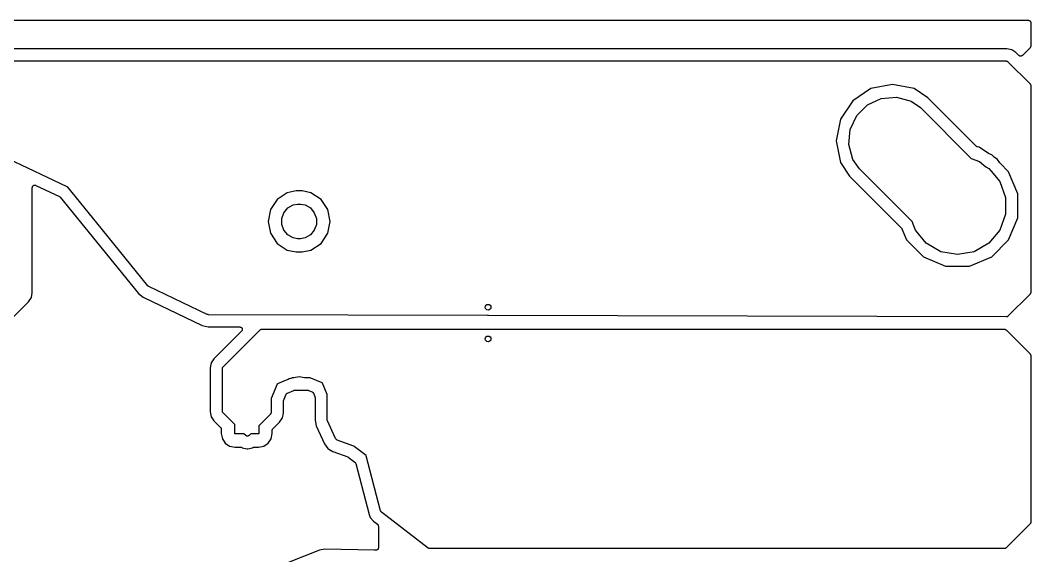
# Model space of a CAD drawing. Extents: x 50 to 248, y -151 to -36.
# Drawn here: x 142.5 to 247.8, y -91.4 to -35.6 of the extents above; entities that cross this region are included whole.
import ezdxf

# ---------------------------------------------------------------- set-up
doc = ezdxf.new("R2010")
doc.units = 0
doc.header["$MEASUREMENT"] = 0
doc.layers.add('BLACK', color=7, linetype='CONTINUOUS')

msp = doc.modelspace()

# ---------------------------------------------------------------- linework, layer by layer
at = {"layer": 'BLACK', "linetype": 'CONTINUOUS'}
for p, q in [((51.637, -35.635), (247.575, -35.635)), ((247.575, -35.635), (247.597, -35.6389)), ((247.597, -35.6389), (247.619, -35.6389)), ((247.619, -35.6389), (247.64, -35.6465)), ((247.64, -35.6465), (247.662, -35.6503)), ((247.662, -35.6503), (247.681, -35.6614)), ((247.681, -35.6614), (247.702, -35.669)), ((247.702, -35.669), (247.719, -35.6833)), ((247.719, -35.6833), (247.738, -35.6944)), ((247.738, -35.6944), (247.753, -35.7114)), ((247.753, -35.7114), (247.77, -35.7257)), ((247.77, -35.7257), (247.781, -35.745)), ((247.781, -35.745), (247.795, -35.762)), ((247.795, -35.762), (247.803, -35.7829)), ((247.803, -35.7829), (247.814, -35.8021)), ((247.814, -35.8021), (247.818, -35.824)), ((247.818, -35.824), (247.825, -35.8449)), ((247.825, -35.8449), (247.825, -35.8671)), ((247.825, -35.8671), (247.829, -35.889)), ((247.829, -35.889), (247.829, -38.3238)), ((245.339, -38.608), (126.136, -38.608)), ((245.848, -38.7093), (245.339, -38.608)), ((246.28, -38.9977), (245.848, -38.7093)), ((247.755, -38.5034), (246.95, -39.3084)), ((247.761, -38.4942), (247.755, -38.5034)), ((247.77, -38.4871), (247.761, -38.4942)), ((247.786, -38.4583), (247.77, -38.4871)), ((247.805, -38.4311), (247.786, -38.4583)), ((247.808, -38.4203), (247.805, -38.4311)), ((247.814, -38.4107), (247.808, -38.4203)), ((247.819, -38.378), (247.814, -38.4107)), ((247.828, -38.3459), (247.819, -38.378)), ((247.829, -38.3238), (247.827, -38.3348)), ((247.827, -38.3348), (247.828, -38.3459)), ((126.216, -39.878), (245.259, -39.878)), ((245.259, -39.878), (245.27, -39.8799)), ((245.27, -39.8799), (245.281, -39.879)), ((245.281, -39.879), (245.313, -39.8876)), ((245.313, -39.8876), (245.346, -39.8933)), ((245.346, -39.8933), (245.355, -39.8989)), ((245.355, -39.8989), (245.366, -39.9018)), ((245.366, -39.9018), (245.393, -39.9208)), ((245.393, -39.9208), (245.422, -39.9374)), ((245.422, -39.9374), (245.429, -39.946)), ((245.429, -39.946), (245.438, -39.9524)), ((245.438, -39.9524), (247.755, -42.2686)), ((246.59, -39.3084), (246.28, -38.9977)), ((246.609, -39.3211), (246.59, -39.3084)), ((246.624, -39.3368), (246.609, -39.3211)), ((246.644, -39.3462), (246.624, -39.3368)), ((246.663, -39.359), (246.644, -39.3462)), ((246.684, -39.3647), (246.663, -39.359)), ((246.704, -39.3741), (246.684, -39.3647)), ((246.726, -39.376), (246.704, -39.3741)), ((246.748, -39.3818), (246.726, -39.376)), ((246.77, -39.3799), (246.748, -39.3818)), ((246.792, -39.3818), (246.77, -39.3799)), ((246.814, -39.376), (246.792, -39.3818)), ((246.836, -39.3741), (246.814, -39.376)), ((246.856, -39.3647), (246.836, -39.3741)), ((246.877, -39.359), (246.856, -39.3647)), ((246.896, -39.3462), (246.877, -39.359)), ((246.916, -39.3368), (246.896, -39.3462)), ((246.931, -39.3211), (246.916, -39.3368)), ((246.95, -39.3084), (246.931, -39.3211)), ((231.175, -42.7608), (229.266, -44.0361)), ((233.426, -42.313), (231.175, -42.7608)), ((235.677, -42.7608), (233.426, -42.313)), ((237.104, -43.7141), (235.677, -42.7608)), ((247.755, -42.2686), (247.761, -42.2778)), ((247.761, -42.2778), (247.77, -42.2849)), ((247.77, -42.2849), (247.786, -42.3137)), ((247.786, -42.3137), (247.805, -42.3409)), ((247.805, -42.3409), (247.808, -42.3517)), ((247.808, -42.3517), (247.814, -42.3613)), ((247.814, -42.3613), (247.819, -42.394)), ((247.819, -42.394), (247.828, -42.4261)), ((247.828, -42.4261), (247.827, -42.4372)), ((247.827, -42.4372), (247.829, -42.4482)), ((247.829, -42.4482), (247.829, -63.9738)), ((229.266, -44.0361), (227.991, -45.9447)), ((230.805, -44.453), (232.243, -43.7823)), ((232.243, -43.7823), (233.824, -43.644)), ((233.824, -43.644), (235.357, -44.0547)), ((235.357, -44.0547), (236.33, -44.7356)), ((242.15, -48.7602), (237.104, -43.7141)), ((229.683, -45.5751), (230.805, -44.453)), ((236.33, -44.7356), (241.621, -50.0271)), ((227.991, -45.9447), (227.543, -48.196)), ((229.012, -47.0133), (229.683, -45.5751)), ((228.874, -48.5943), (229.012, -47.0133)), ((227.543, -48.196), (227.991, -50.4473)), ((229.285, -50.1271), (228.874, -48.5943)), ((242.175, -48.7777), (242.15, -48.7602)), ((242.198, -48.7978), (242.175, -48.7777)), ((242.211, -48.8028), (242.198, -48.7978)), ((242.223, -48.8108), (242.211, -48.8028)), ((242.252, -48.8187), (242.223, -48.8108)), ((242.28, -48.8298), (242.252, -48.8187)), ((242.453, -48.8642), (242.28, -48.8298)), ((243.432, -49.5179), (242.453, -48.8642)), ((147.411, -52.9828), (141.25, -50.067)), ((227.991, -50.4473), (228.944, -51.8742)), ((229.966, -51.0996), (229.285, -50.1271)), ((241.621, -50.0271), (242.487, -50.3422)), ((242.487, -50.3422), (243.157, -50.9045)), ((243.455, -49.528), (243.432, -49.5179)), ((243.476, -49.5414), (243.455, -49.528)), ((243.754, -49.6566), (243.476, -49.5414)), ((243.966, -49.8693), (243.754, -49.6566)), ((243.987, -49.8837), (243.966, -49.8693)), ((244.005, -49.9009), (243.987, -49.8837)), ((244.362, -50.1395), (244.005, -49.9009)), ((244.6, -50.4964), (244.362, -50.1395)), ((244.618, -50.5145), (244.6, -50.4964)), ((244.632, -50.5349), (244.618, -50.5145)), ((245.517, -51.4203), (244.632, -50.5349)), ((235.478, -56.612), (229.966, -51.0996)), ((243.157, -50.9045), (243.466, -51.0827)), ((243.466, -51.0827), (243.695, -51.3557)), ((243.695, -51.3557), (243.702, -51.3622)), ((243.702, -51.3622), (243.707, -51.371)), ((243.707, -51.371), (244.599, -52.4334)), ((246.472, -53.7248), (245.517, -51.4203)), ((228.944, -51.8742), (234.351, -57.2808)), ((244.599, -52.4334), (245.202, -54.0904)), ((143.764, -53.0631), (143.77, -53.0298)), ((143.764, -64.015), (143.764, -53.0631)), ((143.77, -53.0298), (143.773, -52.996)), ((143.773, -52.996), (143.778, -52.9866)), ((143.778, -52.9866), (143.779, -52.9763)), ((143.779, -52.9763), (143.796, -52.9469)), ((143.796, -52.9469), (143.811, -52.9163)), ((143.811, -52.9163), (143.818, -52.9089)), ((143.818, -52.9089), (143.823, -52.8999)), ((143.823, -52.8999), (143.849, -52.8781)), ((143.849, -52.8781), (143.874, -52.8543)), ((143.874, -52.8543), (143.883, -52.8499)), ((143.883, -52.8499), (143.891, -52.8432)), ((143.891, -52.8432), (143.923, -52.8316)), ((143.923, -52.8316), (143.954, -52.8174)), ((143.954, -52.8174), (143.964, -52.8166)), ((143.964, -52.8166), (143.974, -52.813)), ((143.974, -52.813), (144.008, -52.813)), ((144.008, -52.813), (144.042, -52.8102)), ((144.042, -52.8102), (144.052, -52.813)), ((144.052, -52.813), (144.062, -52.813)), ((144.062, -52.813), (144.094, -52.8246)), ((144.094, -52.8246), (144.127, -52.8336)), ((144.127, -52.8336), (146.581, -53.9949)), ((147.455, -53.0171), (147.411, -52.9828)), ((150.491, -56.7542), (147.455, -53.0171)), ((170.329, -53.6064), (169.279, -54.3074)), ((171.254, -53.4224), (170.329, -53.6064)), ((171.878, -53.4224), (171.254, -53.4224)), ((172.803, -53.6064), (171.878, -53.4224)), ((173.853, -54.3074), (172.803, -53.6064)), ((146.581, -53.9949), (146.591, -54.0021)), ((146.591, -54.0021), (146.602, -54.0066)), ((146.602, -54.0066), (146.626, -54.0275)), ((146.626, -54.0275), (146.653, -54.0459)), ((146.653, -54.0459), (146.66, -54.0562)), ((146.66, -54.0562), (146.669, -54.0643)), ((146.669, -54.0643), (154.836, -64.1159)), ((169.279, -54.3074), (168.578, -55.3565)), ((174.554, -55.3565), (173.853, -54.3074)), ((245.202, -54.0904), (245.202, -55.8536)), ((246.472, -56.2192), (246.472, -53.7248)), ((168.578, -55.3565), (168.332, -56.594)), ((169.766, -56.2766), (169.983, -55.6801)), ((169.983, -55.6801), (170.391, -55.1938)), ((170.391, -55.1938), (170.941, -54.8765)), ((170.941, -54.8765), (171.409, -54.794)), ((171.409, -54.794), (171.723, -54.794)), ((171.723, -54.794), (172.191, -54.8765)), ((172.191, -54.8765), (172.741, -55.1938)), ((172.741, -55.1938), (173.149, -55.6801)), ((173.149, -55.6801), (173.366, -56.2766)), ((174.8, -56.594), (174.554, -55.3565)), ((155.803, -63.2926), (150.491, -56.7542)), ((168.332, -56.594), (168.578, -57.8315)), ((169.766, -56.9114), (169.766, -56.2766)), ((173.366, -56.2766), (173.366, -56.9114)), ((174.554, -57.8315), (174.8, -56.594)), ((235.805, -57.5106), (235.478, -56.612)), ((245.202, -55.8536), (244.599, -57.5106)), ((245.517, -58.5237), (246.472, -56.2192)), ((168.578, -57.8315), (169.279, -58.8806)), ((169.983, -57.5079), (169.766, -56.9114)), ((170.391, -57.9942), (169.983, -57.5079)), ((173.149, -57.5079), (172.741, -57.9942)), ((173.366, -56.9114), (173.149, -57.5079)), ((173.853, -58.8806), (174.554, -57.8315)), ((234.351, -57.2808), (234.354, -57.2854)), ((234.354, -57.2854), (234.358, -57.2888)), ((234.358, -57.2888), (234.379, -57.3214)), ((234.379, -57.3214), (234.401, -57.3531)), ((234.401, -57.3531), (234.403, -57.3585)), ((234.403, -57.3585), (234.406, -57.3632)), ((234.406, -57.3632), (234.887, -58.5237)), ((236.938, -58.8613), (235.805, -57.5106)), ((244.599, -57.5106), (243.466, -58.8613)), ((169.279, -58.8806), (170.329, -59.5816)), ((170.941, -58.3115), (170.391, -57.9942)), ((171.409, -58.394), (170.941, -58.3115)), ((171.723, -58.394), (171.409, -58.394)), ((172.191, -58.3115), (171.723, -58.394)), ((172.741, -57.9942), (172.191, -58.3115)), ((172.803, -59.5816), (173.853, -58.8806)), ((234.887, -58.5237), (236.65, -60.2874)), ((238.466, -59.7429), (236.938, -58.8613)), ((243.466, -58.8613), (241.938, -59.7429)), ((243.754, -60.2874), (245.517, -58.5237)), ((170.329, -59.5816), (171.254, -59.7656)), ((171.254, -59.7656), (171.878, -59.7656)), ((171.878, -59.7656), (172.803, -59.5816)), ((240.202, -60.0491), (238.466, -59.7429)), ((241.938, -59.7429), (240.202, -60.0491)), ((236.65, -60.2874), (238.955, -61.242)), ((241.449, -61.242), (243.754, -60.2874)), ((238.955, -61.242), (241.449, -61.242)), ((143.663, -64.5241), (143.764, -64.015)), ((154.836, -64.1159), (155.318, -64.4951)), ((155.812, -63.3005), (155.803, -63.2926)), ((155.819, -63.3104), (155.812, -63.3005)), ((155.846, -63.3292), (155.819, -63.3104)), ((155.87, -63.3504), (155.846, -63.3292)), ((155.881, -63.3547), (155.87, -63.3504)), ((155.891, -63.3617), (155.881, -63.3547)), ((162, -66.28), (155.891, -63.3617)), ((247.754, -64.1537), (245.439, -66.4629)), ((247.761, -64.1444), (247.754, -64.1537)), ((247.77, -64.1371), (247.761, -64.1444)), ((247.786, -64.1085), (247.77, -64.1371)), ((247.805, -64.0815), (247.786, -64.1085)), ((247.808, -64.0705), (247.805, -64.0815)), ((247.814, -64.0607), (247.808, -64.0705)), ((247.819, -64.0282), (247.814, -64.0607)), ((247.828, -63.9963), (247.819, -64.0282)), ((247.829, -63.9738), (247.827, -63.985)), ((247.827, -63.985), (247.828, -63.9963)), ((141.41, -66.9203), (143.374, -64.9557)), ((143.374, -64.9557), (143.663, -64.5241)), ((155.318, -64.4951), (161.479, -67.4384)), ((162.012, -66.2832), (162, -66.28)), ((162.022, -66.2892), (162.012, -66.2832)), ((162.054, -66.295), (162.022, -66.2892)), ((162.085, -66.3036), (162.054, -66.295)), ((162.097, -66.3027), (162.085, -66.3036)), ((162.109, -66.3048), (162.097, -66.3027)), ((191.211, -66.3861), (162.109, -66.3048)), ((191.262, -66.3951), (191.211, -66.3861)), ((191.312, -66.3864), (191.262, -66.3951)), ((245.259, -66.5371), (191.312, -66.3864)), ((245.27, -66.5351), (245.259, -66.5371)), ((245.281, -66.5361), (245.27, -66.5351)), ((245.313, -66.5276), (245.281, -66.5361)), ((245.346, -66.522), (245.313, -66.5276)), ((245.355, -66.5163), (245.346, -66.522)), ((245.366, -66.5134), (245.355, -66.5163)), ((245.393, -66.4945), (245.366, -66.5134)), ((245.422, -66.4781), (245.393, -66.4945)), ((245.429, -66.4694), (245.422, -66.4781)), ((245.439, -66.4629), (245.429, -66.4694)), ((161.479, -67.4384), (162.077, -67.5747)), ((162.077, -67.5747), (165.401, -67.584)), ((165.58, -68.0176), (162.696, -70.9023)), ((163.65, -71.7436), (167.502, -67.8924)), ((165.401, -67.584), (165.434, -67.5898)), ((165.434, -67.5898), (165.466, -67.5927)), ((165.466, -67.5927), (165.477, -67.5975)), ((165.477, -67.5975), (165.488, -67.5996)), ((165.488, -67.5996), (165.517, -67.6161)), ((165.517, -67.6161), (165.546, -67.6299)), ((165.546, -67.6299), (165.555, -67.6381)), ((165.555, -67.6381), (165.565, -67.6439)), ((165.565, -67.6439), (165.586, -67.6691)), ((165.599, -67.9907), (165.58, -68.0176)), ((165.586, -67.6691), (165.609, -67.6923)), ((165.62, -67.9656), (165.599, -67.9907)), ((165.609, -67.6923), (165.614, -67.7028)), ((165.614, -67.7028), (165.621, -67.7116)), ((165.624, -67.9548), (165.62, -67.9656)), ((165.621, -67.7116), (165.632, -67.7425)), ((165.631, -67.9453), (165.624, -67.9548)), ((165.639, -67.9136), (165.631, -67.9453)), ((165.632, -67.7425), (165.646, -67.7723)), ((165.651, -67.8828), (165.639, -67.9136)), ((165.646, -67.7723), (165.647, -67.7837)), ((165.647, -67.7837), (165.651, -67.7946)), ((165.651, -67.7946), (165.651, -67.8274)), ((165.651, -67.8274), (165.654, -67.8601)), ((165.654, -67.8601), (165.651, -67.8713)), ((165.651, -67.8713), (165.651, -67.8828)), ((167.502, -67.8924), (167.511, -67.886)), ((167.511, -67.886), (167.518, -67.8774)), ((167.518, -67.8774), (167.547, -67.8608)), ((167.547, -67.8608), (167.574, -67.8418)), ((167.574, -67.8418), (167.585, -67.8389)), ((167.585, -67.8389), (167.594, -67.8333)), ((167.594, -67.8333), (167.627, -67.8276)), ((167.627, -67.8276), (167.659, -67.819)), ((167.659, -67.819), (167.67, -67.8199)), ((167.67, -67.8199), (167.681, -67.818)), ((167.681, -67.818), (245.069, -67.818)), ((245.069, -67.818), (245.08, -67.8199)), ((245.08, -67.8199), (245.091, -67.819)), ((245.091, -67.819), (245.123, -67.8276)), ((245.123, -67.8276), (245.156, -67.8333)), ((245.156, -67.8333), (245.165, -67.8389)), ((245.165, -67.8389), (245.176, -67.8418)), ((245.176, -67.8418), (245.203, -67.8608)), ((245.203, -67.8608), (245.232, -67.8774)), ((245.232, -67.8774), (245.239, -67.886)), ((245.239, -67.886), (245.248, -67.8924)), ((245.248, -67.8924), (247.755, -70.3986)), ((247.755, -70.3986), (247.761, -70.4078)), ((247.761, -70.4078), (247.77, -70.4149)), ((247.77, -70.4149), (247.786, -70.4437)), ((247.786, -70.4437), (247.805, -70.4709)), ((247.805, -70.4709), (247.808, -70.4817)), ((247.808, -70.4817), (247.814, -70.4913)), ((247.814, -70.4913), (247.819, -70.524)), ((247.819, -70.524), (247.828, -70.5561)), ((247.828, -70.5561), (247.827, -70.5672)), ((247.827, -70.5672), (247.829, -70.5782)), ((162.407, -71.3339), (162.306, -71.843)), ((162.696, -70.9023), (162.407, -71.3339)), ((247.829, -70.5782), (247.829, -87.9178)), ((162.306, -71.843), (162.306, -76.429)), ((163.576, -71.9232), (163.578, -71.9122)), ((163.576, -76.3488), (163.576, -71.9232)), ((163.577, -71.9011), (163.586, -71.869)), ((163.578, -71.9122), (163.577, -71.9011)), ((163.586, -71.869), (163.591, -71.8363)), ((163.591, -71.8363), (163.597, -71.8267)), ((163.597, -71.8267), (163.6, -71.8159)), ((163.6, -71.8159), (163.619, -71.7887)), ((163.619, -71.7887), (163.635, -71.7599)), ((163.635, -71.7599), (163.644, -71.7528)), ((163.644, -71.7528), (163.65, -71.7436)), ((169.281, -73.5561), (168.666, -75.0429)), ((169.295, -73.5365), (169.281, -73.5561)), ((169.314, -73.5234), (169.295, -73.5365)), ((170.402, -73.0726), (169.314, -73.5234)), ((170.423, -73.0592), (170.402, -73.0726)), ((170.446, -73.0492), (170.423, -73.0592)), ((170.543, -72.9845), (170.446, -73.0492)), ((170.657, -72.9618), (170.543, -72.9845)), ((170.681, -72.9528), (170.657, -72.9618)), ((170.705, -72.9474), (170.681, -72.9528)), ((170.801, -72.9076), (170.705, -72.9474)), ((170.849, -72.898), (170.801, -72.9076)), ((170.953, -72.898), (170.849, -72.898)), ((170.978, -72.8937), (170.953, -72.898)), ((171.003, -72.8931), (170.978, -72.8937)), ((171.566, -72.781), (171.003, -72.8931)), ((172.129, -72.8931), (171.566, -72.781)), ((172.154, -72.8937), (172.129, -72.8931)), ((172.179, -72.898), (172.154, -72.8937)), ((172.739, -72.898), (172.179, -72.898)), ((172.787, -72.9076), (172.739, -72.898)), ((173.967, -73.3964), (172.787, -72.9076)), ((173.986, -73.4095), (173.967, -73.3964)), ((174, -73.4291), (173.986, -73.4095)), ((174.488, -74.6093), (174, -73.4291)), ((169.945, -75.272), (170.223, -74.6022)), ((170.223, -74.6022), (170.229, -74.5928)), ((170.229, -74.5928), (170.232, -74.5821)), ((170.232, -74.5821), (170.252, -74.5558)), ((170.252, -74.5558), (170.27, -74.5278)), ((170.27, -74.5278), (170.279, -74.521)), ((170.279, -74.521), (170.286, -74.5122)), ((170.286, -74.5122), (170.314, -74.4943)), ((170.314, -74.4943), (170.34, -74.4741)), ((170.34, -74.4741), (170.351, -74.4708)), ((170.351, -74.4708), (170.36, -74.4648)), ((170.36, -74.4648), (171.03, -74.1873)), ((171.03, -74.1873), (171.035, -74.1861)), ((171.035, -74.1861), (171.04, -74.1833)), ((171.04, -74.1833), (171.078, -74.1766)), ((171.078, -74.1766), (171.116, -74.1682)), ((171.116, -74.1682), (171.122, -74.169)), ((171.122, -74.169), (171.127, -74.168)), ((171.127, -74.168), (172.46, -74.168)), ((172.46, -74.168), (172.466, -74.169)), ((172.466, -74.169), (172.472, -74.1682)), ((172.472, -74.1682), (172.509, -74.1766)), ((172.509, -74.1766), (172.547, -74.1833)), ((172.547, -74.1833), (172.552, -74.1861)), ((172.552, -74.1861), (172.558, -74.1873)), ((172.558, -74.1873), (172.921, -74.3378)), ((172.921, -74.3378), (172.93, -74.3438)), ((172.93, -74.3438), (172.941, -74.3471)), ((172.941, -74.3471), (172.967, -74.3673)), ((172.967, -74.3673), (172.995, -74.3851)), ((172.995, -74.3851), (173.002, -74.394)), ((173.002, -74.394), (173.011, -74.4008)), ((173.011, -74.4008), (173.029, -74.4288)), ((173.029, -74.4288), (173.049, -74.4551)), ((173.049, -74.4551), (173.052, -74.4658)), ((173.052, -74.4658), (173.058, -74.4752)), ((173.058, -74.4752), (173.209, -74.8384)), ((174.498, -74.6574), (174.488, -74.6093)), ((174.498, -77.2595), (174.498, -74.6574)), ((168.666, -75.0429), (168.656, -75.091)), ((168.656, -75.091), (168.656, -76.4758)), ((169.926, -75.3581), (169.935, -75.3204)), ((169.927, -75.3636), (169.926, -75.3581)), ((169.926, -75.3692), (169.927, -75.3636)), ((169.926, -76.556), (169.926, -75.3692)), ((169.935, -75.3204), (169.941, -75.2823)), ((169.941, -75.2823), (169.944, -75.2774)), ((169.944, -75.2774), (169.945, -75.272)), ((173.209, -74.8384), (173.21, -74.8438)), ((173.21, -74.8438), (173.213, -74.8487)), ((173.213, -74.8487), (173.219, -74.8868)), ((173.219, -74.8868), (173.228, -74.9245)), ((173.228, -74.9245), (173.227, -74.93)), ((173.227, -74.93), (173.228, -74.9356)), ((173.228, -74.9356), (173.228, -77.2876)), ((162.306, -76.429), (162.407, -76.9381)), ((163.578, -76.3598), (163.576, -76.3488)), ((163.577, -76.3709), (163.578, -76.3598)), ((163.586, -76.403), (163.577, -76.3709)), ((163.591, -76.4357), (163.586, -76.403)), ((163.597, -76.4453), (163.591, -76.4357)), ((163.6, -76.4561), (163.597, -76.4453)), ((163.619, -76.4833), (163.6, -76.4561)), ((163.635, -76.5121), (163.619, -76.4833)), ((163.644, -76.5192), (163.635, -76.5121)), ((163.65, -76.5284), (163.644, -76.5192)), ((164.866, -77.744), (163.65, -76.5284)), ((168.582, -76.6554), (167.366, -77.871)), ((168.588, -76.6462), (168.582, -76.6554)), ((168.597, -76.6391), (168.588, -76.6462)), ((168.613, -76.6103), (168.597, -76.6391)), ((168.632, -76.5831), (168.613, -76.6103)), ((168.635, -76.5723), (168.632, -76.5831)), ((168.641, -76.5627), (168.635, -76.5723)), ((168.646, -76.53), (168.641, -76.5627)), ((168.655, -76.4979), (168.646, -76.53)), ((168.656, -76.4758), (168.654, -76.4868)), ((168.654, -76.4868), (168.655, -76.4979)), ((169.825, -77.0651), (169.926, -76.556)), ((162.407, -76.9381), (162.696, -77.3697)), ((162.696, -77.3697), (163.388, -78.0622)), ((164.866, -78.704), (164.866, -77.744)), ((167.366, -77.871), (167.366, -78.704)), ((168.844, -78.1892), (169.536, -77.4967)), ((169.536, -77.4967), (169.825, -77.0651)), ((173.228, -77.2876), (173.356, -77.8708)), ((173.356, -77.8708), (174.222, -79.7537)), ((174.5, -77.2699), (174.498, -77.2595)), ((174.499, -77.2803), (174.5, -77.2699)), ((174.507, -77.313), (174.499, -77.2803)), ((174.513, -77.3464), (174.507, -77.313)), ((174.519, -77.3555), (174.513, -77.3464)), ((174.521, -77.3656), (174.519, -77.3555)), ((175.364, -79.1975), (174.521, -77.3656)), ((163.388, -78.0622), (163.395, -78.0714)), ((163.395, -78.0714), (163.403, -78.0785)), ((163.403, -78.0785), (163.42, -78.1073)), ((163.42, -78.1073), (163.439, -78.1345)), ((163.439, -78.1345), (163.442, -78.1453)), ((163.442, -78.1453), (163.447, -78.1549)), ((163.447, -78.1549), (163.453, -78.1876)), ((163.453, -78.1876), (163.462, -78.2197)), ((163.462, -78.2197), (163.461, -78.2308)), ((163.461, -78.2308), (163.463, -78.2418)), ((163.463, -78.2418), (163.463, -78.679)), ((163.463, -78.679), (163.574, -79.2392)), ((165.826, -78.704), (164.866, -78.704)), ((166, -78.8779), (165.826, -78.704)), ((166.018, -78.8906), (166, -78.8779)), ((166.034, -78.9064), (166.018, -78.8906)), ((166.054, -78.9157), (166.034, -78.9064)), ((166.072, -78.9285), (166.054, -78.9157)), ((166.094, -78.9342), (166.072, -78.9285)), ((166.114, -78.9436), (166.094, -78.9342)), ((166.136, -78.9456), (166.114, -78.9436)), ((166.157, -78.9513), (166.136, -78.9456)), ((166.179, -78.9494), (166.157, -78.9513)), ((166.202, -78.9513), (166.179, -78.9494)), ((166.223, -78.9456), (166.202, -78.9513)), ((166.245, -78.9436), (166.223, -78.9456)), ((166.265, -78.9342), (166.245, -78.9436)), ((166.287, -78.9285), (166.265, -78.9342)), ((166.305, -78.9157), (166.287, -78.9285)), ((166.325, -78.9064), (166.305, -78.9157)), ((166.341, -78.8906), (166.325, -78.9064)), ((166.359, -78.8779), (166.341, -78.8906)), ((166.533, -78.704), (166.359, -78.8779)), ((167.366, -78.704), (166.533, -78.704)), ((168.658, -79.2392), (168.769, -78.679)), ((168.769, -78.3688), (168.771, -78.3578)), ((168.769, -78.679), (168.769, -78.3688)), ((168.77, -78.3467), (168.779, -78.3146)), ((168.771, -78.3578), (168.77, -78.3467)), ((168.779, -78.3146), (168.785, -78.2819)), ((168.785, -78.2819), (168.79, -78.2723)), ((168.79, -78.2723), (168.793, -78.2615)), ((168.793, -78.2615), (168.812, -78.2343)), ((168.812, -78.2343), (168.829, -78.2055)), ((168.829, -78.2055), (168.837, -78.1984)), ((168.837, -78.1984), (168.844, -78.1892)), ((163.574, -79.2392), (163.877, -79.6929)), ((163.877, -79.6929), (164.331, -79.996)), ((164.331, -79.996), (164.891, -80.1074)), ((167.341, -80.1074), (167.901, -79.996)), ((167.901, -79.996), (168.355, -79.6929)), ((168.355, -79.6929), (168.658, -79.2392)), ((174.222, -79.7537), (174.581, -80.2301)), ((175.37, -79.2061), (175.364, -79.1975)), ((175.373, -79.216), (175.37, -79.2061)), ((175.395, -79.2422), (175.373, -79.216)), ((175.414, -79.27), (175.395, -79.2422)), ((175.423, -79.2761), (175.414, -79.27)), ((175.429, -79.2842), (175.423, -79.2761)), ((175.47, -79.3192), (175.429, -79.2842)), ((175.471, -79.3195), (175.47, -79.3192)), ((175.471, -79.3201), (175.471, -79.3195)), ((175.509, -79.342), (175.471, -79.3201)), ((175.546, -79.3641), (175.509, -79.342)), ((175.547, -79.3642), (175.546, -79.3641)), ((175.547, -79.3646), (175.547, -79.3642)), ((177.274, -80.0033), (175.547, -79.3646)), ((177.307, -80.0218), (177.274, -80.0033)), ((178.552, -80.9826), (177.307, -80.0218)), ((164.891, -80.1074), (165.472, -80.1074)), ((165.472, -80.1074), (165.502, -80.1127)), ((165.502, -80.1127), (165.532, -80.1147)), ((165.532, -80.1147), (165.545, -80.1203)), ((165.545, -80.1203), (165.559, -80.1228)), ((165.559, -80.1228), (165.585, -80.138)), ((165.585, -80.138), (165.613, -80.1503)), ((165.613, -80.1503), (165.632, -80.1627)), ((165.632, -80.1627), (166.141, -80.264)), ((166.141, -80.264), (166.218, -80.264)), ((166.218, -80.264), (166.727, -80.1627)), ((166.727, -80.1627), (166.746, -80.1503)), ((166.746, -80.1503), (166.774, -80.138)), ((166.774, -80.138), (166.8, -80.1228)), ((166.8, -80.1228), (166.814, -80.1203)), ((166.814, -80.1203), (166.827, -80.1147)), ((166.827, -80.1147), (166.857, -80.1127)), ((166.857, -80.1127), (166.887, -80.1074)), ((166.887, -80.1074), (167.341, -80.1074)), ((174.581, -80.2301), (174.661, -80.2984)), ((174.661, -80.2984), (175.085, -80.5477)), ((175.085, -80.5477), (176.633, -81.1204)), ((178.558, -80.9883), (178.552, -80.9826)), ((178.572, -81.017), (178.558, -80.9883)), ((180.067, -86.7247), (178.572, -81.017)), ((176.633, -81.1204), (176.666, -81.1397)), ((176.666, -81.1397), (176.7, -81.1575)), ((176.7, -81.1575), (177.378, -81.6807)), ((177.378, -81.6807), (177.404, -81.7095)), ((177.404, -81.7095), (177.432, -81.7372)), ((177.432, -81.7372), (177.434, -81.742)), ((177.434, -81.742), (177.437, -81.7459)), ((177.437, -81.7459), (177.452, -81.7819)), ((177.452, -81.7819), (177.469, -81.8174)), ((177.469, -81.8174), (178.856, -87.114)), ((178.856, -87.114), (178.986, -87.4316)), ((180.083, -86.7602), (180.067, -86.7247)), ((180.098, -86.7962), (180.083, -86.7602)), ((180.101, -86.8001), (180.098, -86.7962)), ((180.103, -86.8049), (180.101, -86.8001)), ((180.131, -86.8326), (180.103, -86.8049)), ((180.157, -86.8614), (180.131, -86.8326)), ((185.033, -90.6251), (180.157, -86.8614)), ((178.986, -87.4316), (179.332, -87.8292)), ((179.332, -87.8292), (179.733, -88.1385)), ((179.733, -88.1385), (179.752, -88.1587)), ((179.752, -88.1587), (179.773, -88.1763)), ((179.773, -88.1763), (179.781, -88.1911)), ((179.781, -88.1911), (179.793, -88.2037)), ((179.793, -88.2037), (179.803, -88.229)), ((179.803, -88.229), (179.817, -88.2527)), ((179.817, -88.2527), (179.82, -88.2695)), ((179.82, -88.2695), (179.826, -88.2853)), ((179.826, -88.2853), (179.827, -88.3126)), ((179.827, -88.3126), (179.832, -88.3396)), ((179.832, -88.3396), (179.832, -90.5892)), ((247.755, -88.0974), (245.248, -90.6036)), ((247.761, -88.0882), (247.755, -88.0974)), ((247.77, -88.0811), (247.761, -88.0882)), ((247.786, -88.0523), (247.77, -88.0811)), ((247.805, -88.0251), (247.786, -88.0523)), ((247.808, -88.0143), (247.805, -88.0251)), ((247.814, -88.0047), (247.808, -88.0143)), ((247.819, -87.972), (247.814, -88.0047)), ((247.828, -87.9399), (247.819, -87.972)), ((247.829, -87.9178), (247.827, -87.9288)), ((247.827, -87.9288), (247.828, -87.9399)), ((173.691, -90.8237), (170.366, -92.1566)), ((174.242, -90.7238), (173.691, -90.8237)), ((179.409, -90.8412), (174.242, -90.7238)), ((179.411, -90.841), (179.409, -90.8412)), ((179.412, -90.8413), (179.411, -90.841)), ((179.575, -90.8431), (179.412, -90.8413)), ((179.598, -90.8393), (179.575, -90.8431)), ((179.622, -90.8393), (179.598, -90.8393)), ((179.642, -90.8322), (179.622, -90.8393)), ((179.662, -90.8288), (179.642, -90.8322)), ((179.683, -90.8172), (179.662, -90.8288)), ((179.705, -90.8091), (179.683, -90.8172)), ((179.721, -90.7958), (179.705, -90.8091)), ((179.739, -90.7856), (179.721, -90.7958)), ((179.754, -90.7676), (179.739, -90.7856)), ((179.773, -90.7524), (179.754, -90.7676)), ((179.783, -90.7344), (179.773, -90.7524)), ((179.797, -90.7187), (179.783, -90.7344)), ((179.805, -90.6965), (179.797, -90.7187)), ((179.817, -90.676), (179.805, -90.6965)), ((179.82, -90.6556), (179.817, -90.676)), ((179.828, -90.6361), (179.82, -90.6556)), ((179.832, -90.5892), (179.828, -90.6125)), ((179.828, -90.6125), (179.828, -90.6361)), ((185.068, -90.6432), (185.033, -90.6251)), ((185.102, -90.6627), (185.068, -90.6432)), ((185.107, -90.6636), (185.102, -90.6627)), ((185.112, -90.666), (185.107, -90.6636)), ((185.15, -90.6712), (185.112, -90.666)), ((185.189, -90.678), (185.15, -90.6712)), ((245.069, -90.678), (185.189, -90.678)), ((245.08, -90.6761), (245.069, -90.678)), ((245.091, -90.677), (245.08, -90.6761)), ((245.123, -90.6684), (245.091, -90.677)), ((245.156, -90.6627), (245.123, -90.6684)), ((245.165, -90.6571), (245.156, -90.6627)), ((245.176, -90.6542), (245.165, -90.6571)), ((245.203, -90.6352), (245.176, -90.6542)), ((245.232, -90.6186), (245.203, -90.6352)), ((245.239, -90.61), (245.232, -90.6186)), ((245.248, -90.6036), (245.239, -90.61))]:
    msp.add_line(p, q, dxfattribs=at)
at = {"layer": 'BLACK'}
for centre in [(191.262, -65.532), (191.262, -68.834)]:
    msp.add_circle(centre, 0.3, dxfattribs=at)

doc.saveas('drawing.dxf')
